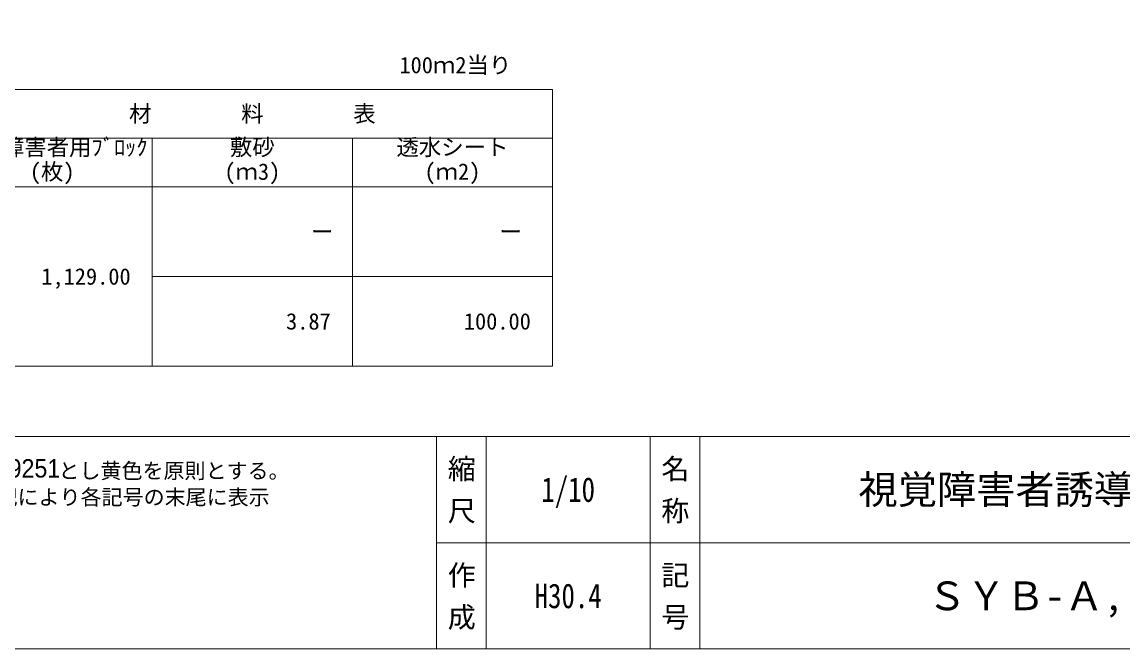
# Model space of a CAD drawing. Units: millimetres at full size, sheet at 1:10; details may follow other scales. Extents: x 170 to 2908, y 2192 to 4059.
# Drawn here: x 1329 to 2347, y 2192 to 2772 of the extents above; entities that cross this region are included whole.
import ezdxf
from ezdxf.enums import TextEntityAlignment as Align

# ---------------------------------------------------------------- set-up
doc = ezdxf.new("R2010")
doc.units = ezdxf.units.MM
doc.header["$LTSCALE"] = 10
doc.layers.add('0_2', color=1, linetype='Continuous', lineweight=13)
doc.layers.add('_0-0_', color=7, linetype='Continuous', lineweight=13)
doc.styles.add('@ＭＳ ゴシック', font='')
doc.styles.add('Arial', font='')
doc.styles.add('ＭＳ ゴシック', font='')
doc.styles.get('@ＭＳ ゴシック').set_extended_font_data('@MS Gothic')
doc.styles.get('Arial').set_extended_font_data('Arial')
doc.styles.get('ＭＳ ゴシック').set_extended_font_data('MS Gothic')

msp = doc.modelspace()

# ---------------------------------------------------------------- linework, layer by layer
at = {"layer": '0_2', "color": 7}
for p, q in [((894.1, 2709.88), (1819.1, 2709.88)), ((1819.1, 2709.88), (1819.1, 2453.88)), ((1079.1, 2664.88), (1819.1, 2664.88)), ((1449.1, 2664.88), (1449.1, 2453.88)), ((1634.1, 2664.88), (1634.1, 2453.88)), ((894.1, 2619.88), (1819.1, 2619.88)), ((1449.1, 2536.88), (1819.1, 2536.88)), ((894.1, 2453.88), (1819.1, 2453.88)), ((2683.84, 2290.68), (1711.89, 2290.68))]:
    msp.add_line(p, q, dxfattribs=at)
at = {"layer": '_0-0_', "color": 6}
msp.add_line((169.55, 2388.97), (2907.68, 2388.97), dxfattribs=at)
at = {"layer": '_0-0_'}
for p, q in [((1711.89, 2388.97), (1711.89, 2192.39)), ((1757.85, 2388.97), (1757.85, 2192.39)), ((1909.33, 2388.97), (1909.33, 2192.5)), ((1955.29, 2388.97), (1955.29, 2192.39))]:
    msp.add_line(p, q, dxfattribs=at)
at = {"layer": '_0-0_', "color": 6}
msp.add_lwpolyline([(2907.68, 4004.21), (169.55, 4004.21), (169.55, 2192.39), (2907.68, 2192.39)], close=True, dxfattribs=at)

# ---------------------------------------------------------------- texts
at = {"layer": '_0-0_', "style": 'ＭＳ ゴシック'}
for s, p in [('100ｍ2当り', (1781.04, 2732.38)), ('ー', (1616.58, 2578.38)), ('ー', (1790.76, 2578.38)), ('1,129.00', (1429.1, 2536.88)), ('3.87', (1614.1, 2495.38)), ('100.00', (1799.1, 2495.38))]:
    msp.add_text(s, height=15.19, dxfattribs=at).set_placement(p, align=Align.MIDDLE_RIGHT)
for s, height, p in [('材\u3000\u3000\u3000\u3000料\u3000\u3000\u3000\u3000表', 15.19, (1541.6, 2687.38)), ('視覚障害者誘導用ブロック', 26.58, (2319.56, 2339.83)), ('ＳＹＢ-Ａ,Ｂ- a,b', 26.58, (2319.56, 2241.54))]:
    msp.add_text(s, height=height, dxfattribs=at).set_placement(p, align=Align.MIDDLE_CENTER)
for s, p in [('視覚障害者用ﾌﾞﾛｯｸ', (1268.54, 2664.04)), ('敷砂', (1520.88, 2664.04)), ('透水シート', (1674.8, 2664.04)), ('(枚)', (1335.88, 2641.43)), ('(ｍ3)', (1515.7, 2641.43)), ('(ｍ2)', (1700.7, 2641.43))]:
    msp.add_text(s, height=15.19, dxfattribs=at).set_placement(p, align=Align.TOP_LEFT)
at = {"layer": '_0-0_', "style": 'Arial', "width": 0.9}
msp.add_text('JIS T9251', height=17.05, dxfattribs=at).set_placement((1266.26, 2345.8), align=Align.BOTTOM_LEFT)
at = {"layer": '_0-0_', "style": 'ＭＳ ゴシック'}
for s, p in [('とし黄色を原則とする。', (1362.35, 2345.8)), ('○ブロックパターン１・２は図面特記により各記号の末尾に表示', (994.31, 2321.43))]:
    msp.add_text(s, height=14.24, dxfattribs=at).set_placement(p, align=Align.BOTTOM_LEFT)
at = {"layer": '_0-0_', "style": '@ＭＳ ゴシック'}
for s, p in [(' 縮 尺 ', (1734.87, 2339.83)), ('名 称', (1932.31, 2339.83)), ('作 成', (1734.87, 2241.54)), ('記 号', (1932.31, 2241.54))]:
    msp.add_text(s, height=18.99, rotation=270, dxfattribs=at).set_placement(p, align=Align.MIDDLE_CENTER)
at = {"layer": '_0-0_', "style": 'ＭＳ ゴシック', "width": 0.8}
for s, p in [('1/10', (1833.59, 2339.83)), ('H30.4', (1833.59, 2241.54))]:
    msp.add_text(s, height=22.79, dxfattribs=at).set_placement(p, align=Align.MIDDLE_CENTER)

doc.saveas('drawing.dxf')
